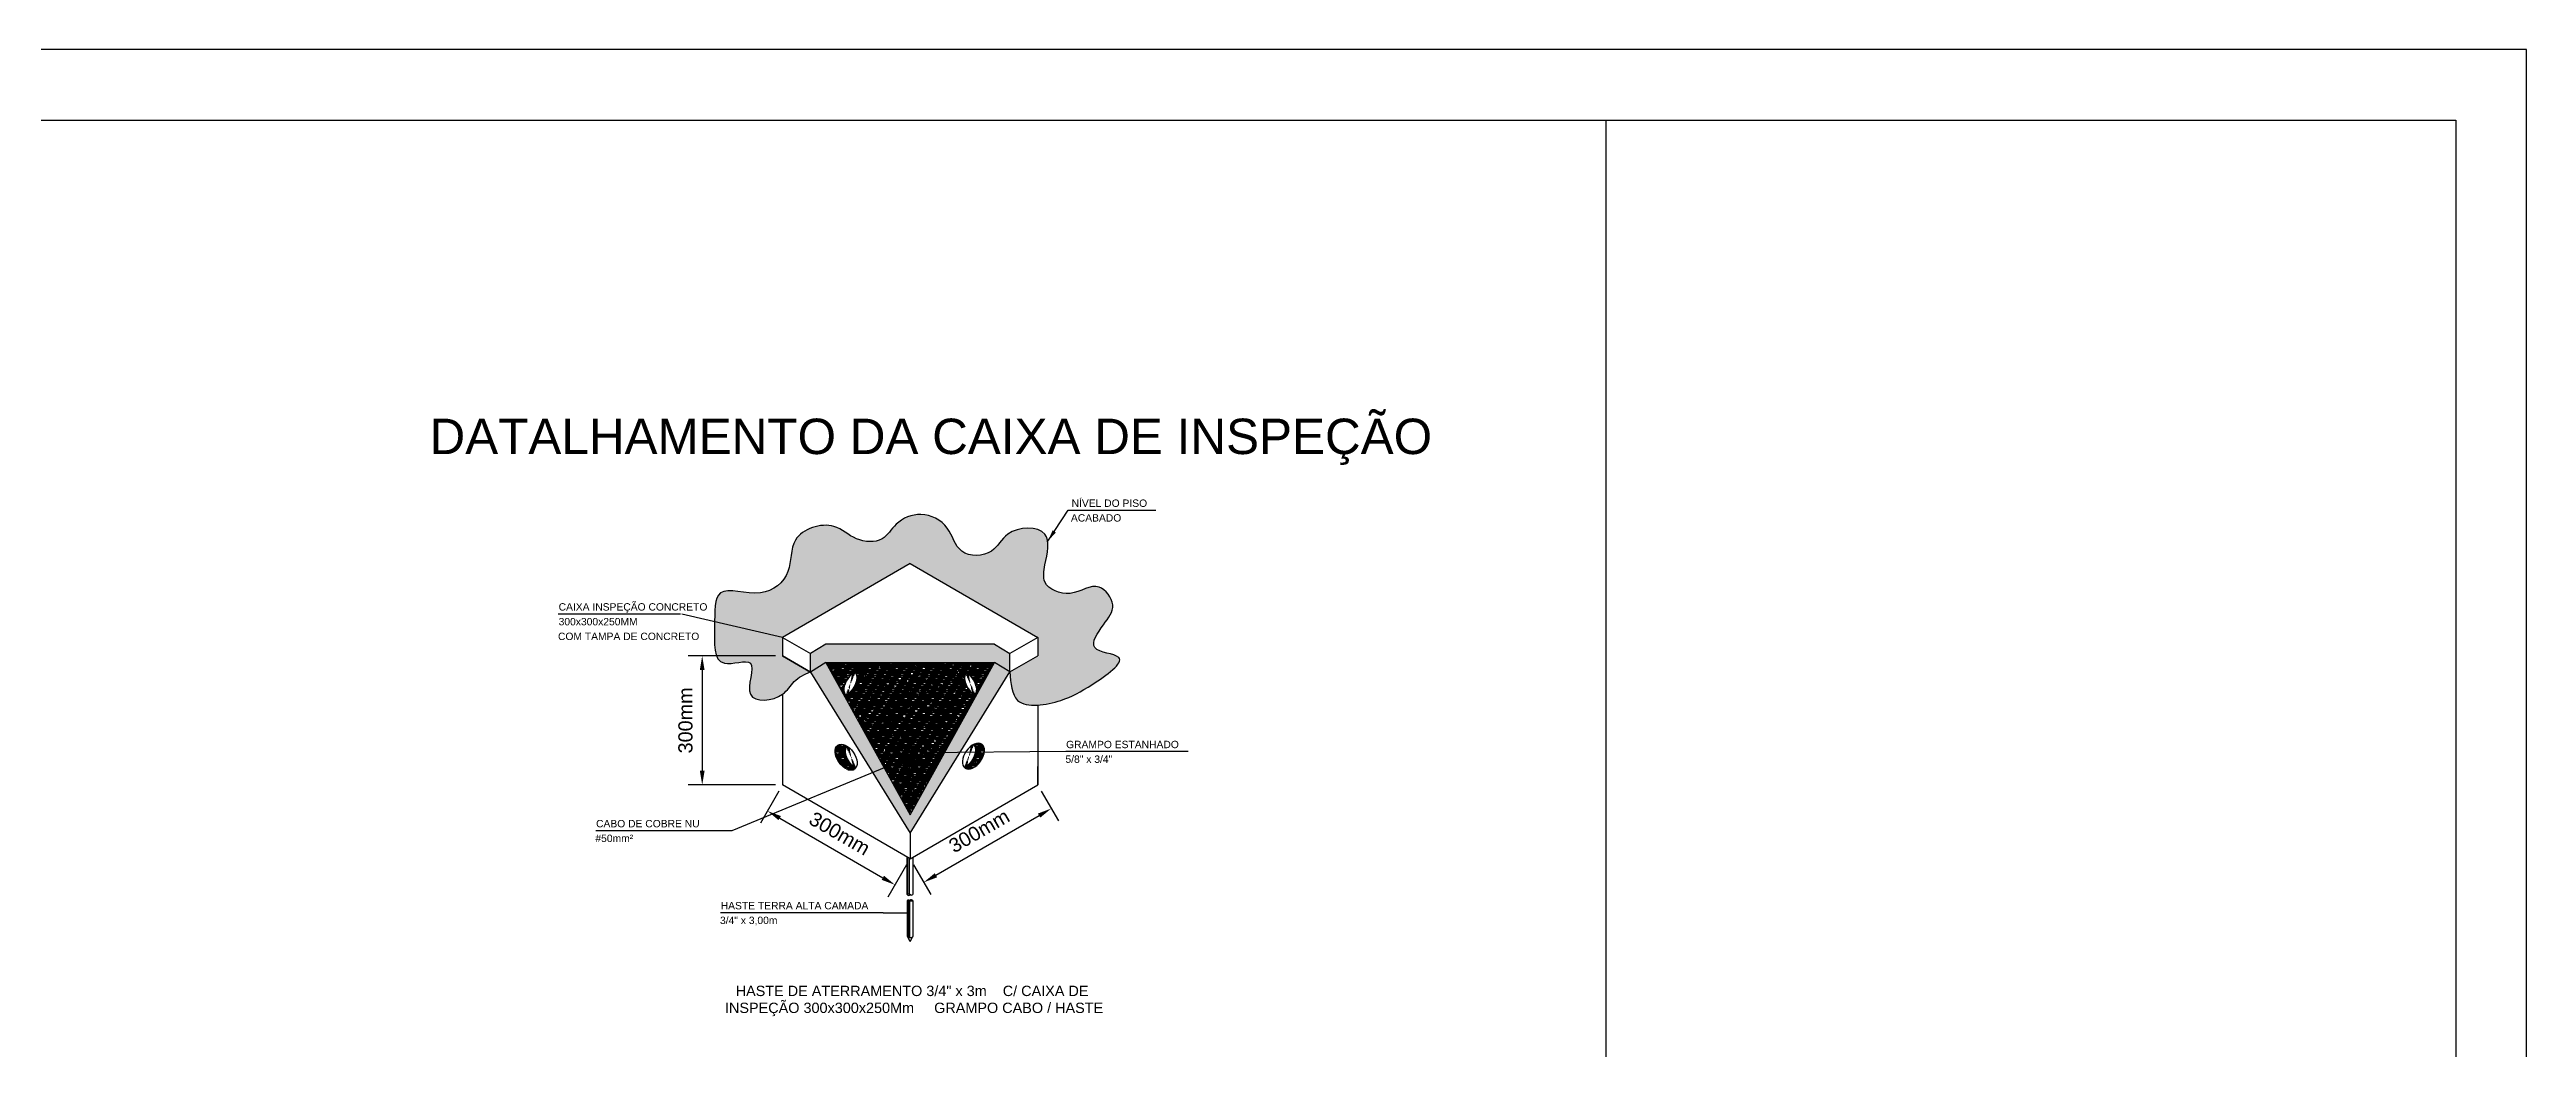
# Model space of a CAD drawing. Header units: millimetres. Extents: x 100 to 940, y 100 to 694.
# Drawn here: x 415 to 940, y 482 to 694 of the extents above; entities that cross this region are included whole.
import ezdxf
from ezdxf.enums import TextEntityAlignment as Align

# ---------------------------------------------------------------- set-up
doc = ezdxf.new("R2010")
doc.units = ezdxf.units.MM
for name, color, linetype in [('15', 1, 'Continuous'), ('25', 2, 'Continuous'), ('50', 5, 'Continuous'), ('TXT', 2, 'Continuous')]:
    doc.layers.add(name, color=color, linetype=linetype)
doc.styles.add('Annotative', font='arial.ttf')
doc.styles.get("Standard").update_dxf_attribs({"font": 'arial.ttf'})
doc.dimstyles.new('Electrical-Metric', dxfattribs={"dimtxt": 3, "dimasz": 3, "dimexe": 3, "dimexo": 1.5, "dimgap": 2, "dimtad": 1, "dimzin": 3, "dimdsep": 46, "dimtxsty": 'Standard', "dimcen": 3, "dimazin": 2, "dimtfac": 1, "dimtofl": 0, "dimtmove": 0, "dimatfit": 3, "dimfxl": 1, "dimfrac": 1, "dimtolj": 1, "dimtzin": 0, "dimarcsym": 0})
doc.dimstyles.new('ISO-25', dxfattribs={"dimtxt": 2.5, "dimasz": 2.5, "dimexe": 1.25, "dimexo": 0.625, "dimtad": 1, "dimtxsty": 'Standard', "dimcen": 2.5, "dimadec": 0, "dimazin": 0, "dimtfac": 1, "dimtmove": 0, "dimatfit": 3, "dimfxl": 1, "dimarcsym": 0})
pattern_1 = [(0, (637.97587, 462.6376), (0.873125, 0.396875), [5.953125, -0.79375, 1.984375, -0.396875]), (0, (638.5037, 462.836), (-0.396875, 0.5278437), [1.190625, -0.130969, 2.38125, -0.297656]), (0, (638.1743, 462.97493), (2.06375, 0.26590625), [3.175, -0.555625, 1.5875, -0.396875])]

# ---------------------------------------------------------------- blocks, each defined once
blk = doc.blocks.new('*X135')
at = {"color": 0}
for p, q in [((2781, 2205), (2782, 2206)), ((2789, 2198), (2781, 2206)), ((2782, 2204), (2785, 2207)), ((2783, 2203), (2788, 2208)), ((2794, 2195), (2783, 2206)), ((2784, 2202), (2789, 2207)), ((2796, 2194), (2784, 2207)), ((2798, 2194), (2785, 2207)), ((2785, 2201), (2789, 2206)), ((2800, 2194), (2786, 2208)), ((2786, 2201), (2790, 2205)), ((2787, 2200), (2791, 2204)), ((2789, 2207), (2788, 2208)), ((2788, 2199), (2792, 2203)), ((2789, 2198), (2793, 2202)), ((2790, 2197), (2794, 2202)), ((2791, 2197), (2795, 2201)), ((2792, 2196), (2796, 2200)), ((2793, 2195), (2797, 2200)), ((2801, 2195), (2794, 2202)), ((2794, 2195), (2798, 2199)), ((2795, 2194), (2800, 2199)), ((2797, 2194), (2801, 2199)), ((2802, 2195), (2798, 2199)), ((2799, 2194), (2803, 2199)), ((2801, 2195), (2805, 2199)), ((2803, 2196), (2801, 2199)), ((2804, 2197), (2802, 2199)), ((2805, 2198), (2804, 2199))]:
    blk.add_line(p, q, dxfattribs=at)
blk = doc.blocks.new('*X134')
at = {"color": 0}
for p, q in [((2834, 2190), (2850, 2207)), ((2834, 2189), (2849, 2204)), ((2834, 2187), (2844, 2197)), ((2853, 2172), (2834, 2192)), ((2848, 2176), (2834, 2190)), ((2842, 2180), (2834, 2188)), ((2835, 2194), (2840, 2199)), ((2835, 2186), (2842, 2194)), ((2855, 2174), (2835, 2194)), ((2854, 2173), (2835, 2193)), ((2835, 2185), (2842, 2192)), ((2838, 2183), (2835, 2186)), ((2856, 2175), (2836, 2195)), ((2836, 2184), (2842, 2190)), ((2842, 2190), (2837, 2196)), ((2837, 2183), (2843, 2189)), ((2842, 2192), (2838, 2197)), ((2838, 2182), (2844, 2188)), ((2842, 2194), (2839, 2197)), ((2839, 2182), (2844, 2187)), ((2843, 2195), (2840, 2198)), ((2840, 2181), (2845, 2186)), ((2844, 2196), (2841, 2199)), ((2844, 2197), (2842, 2200)), ((2842, 2180), (2846, 2185)), ((2843, 2201), (2851, 2209)), ((2846, 2200), (2843, 2202)), ((2845, 2199), (2843, 2201)), ((2843, 2180), (2847, 2184)), ((2846, 2200), (2844, 2203)), ((2844, 2179), (2848, 2184)), ((2845, 2206), (2851, 2211)), ((2848, 2202), (2845, 2205)), ((2847, 2201), (2845, 2204)), ((2845, 2178), (2849, 2183)), ((2849, 2205), (2846, 2208)), ((2849, 2204), (2846, 2206)), ((2846, 2178), (2850, 2182)), ((2847, 2216), (2848, 2216)), ((2847, 2209), (2851, 2213)), ((2850, 2207), (2847, 2210)), ((2850, 2206), (2847, 2209)), ((2847, 2177), (2852, 2182)), ((2848, 2215), (2849, 2216)), ((2848, 2214), (2850, 2215)), ((2851, 2212), (2848, 2215)), ((2848, 2211), (2850, 2214)), ((2851, 2210), (2848, 2213)), ((2851, 2209), (2848, 2212)), ((2848, 2176), (2853, 2181)), ((2849, 2175), (2854, 2180)), ((2850, 2175), (2855, 2180)), ((2857, 2176), (2851, 2182)), ((2851, 2174), (2856, 2179)), ((2852, 2173), (2858, 2179)), ((2853, 2172), (2860, 2179)), ((2858, 2177), (2855, 2180)), ((2859, 2178), (2858, 2179)), ((2860, 2178), (2859, 2179)), ((2861, 2179), (2860, 2179)), ((2862, 2180), (2862, 2180))]:
    blk.add_line(p, q, dxfattribs=at)
blk = doc.blocks.new('*X136')
at = {"color": 0}
for p, q in [((11826, 2070), (11839, 2061)), ((11828, 2073), (11847, 2060)), ((11832, 2075), (11853, 2061)), ((11836, 2077), (11858, 2061)), ((11841, 2078), (11862, 2063)), ((11846, 2079), (11866, 2065)), ((11853, 2079), (11869, 2067)), ((11861, 2078), (11870, 2071))]:
    blk.add_line(p, q, dxfattribs=at)
blk = doc.blocks.new('*X133')
at = {"color": 0}
for p, q in [((2822, 2211), (2827, 2215)), ((2826, 2209), (2822, 2212)), ((2823, 2217), (2828, 2222)), ((2823, 2215), (2828, 2219)), ((2823, 2213), (2827, 2217)), ((2826, 2214), (2823, 2217)), ((2826, 2212), (2823, 2215)), ((2826, 2210), (2823, 2214)), ((2823, 2209), (2826, 2213)), ((2826, 2207), (2823, 2210)), ((2824, 2219), (2829, 2225)), ((2827, 2218), (2824, 2221)), ((2827, 2217), (2824, 2219)), ((2827, 2215), (2824, 2218)), ((2824, 2208), (2826, 2211)), ((2824, 2208), (2826, 2209)), ((2825, 2222), (2830, 2228)), ((2828, 2221), (2825, 2223)), ((2828, 2219), (2825, 2222)), ((2826, 2225), (2829, 2228)), ((2829, 2223), (2826, 2226)), ((2828, 2222), (2826, 2225)), ((2826, 2207), (2826, 2207)), ((2829, 2225), (2827, 2227)), ((2830, 2226), (2828, 2228)), ((2830, 2227), (2830, 2228))]:
    blk.add_line(p, q, dxfattribs=at)
blk = doc.blocks.new('*D143')
at = {"color": 0, "lineweight": -2, "transparency": 16777216}
for p, q in [((568.92, 565.54), (550.4, 565.54)), ((553.4, 562.54), (553.4, 541.19)), ((568.92, 538.19), (550.4, 538.19))]:
    blk.add_line(p, q, dxfattribs=at)
at = {"color": 0, "transparency": 16777216}
for points in [[(552.9, 562.54), (553.9, 562.54), (553.4, 565.54)], [(552.9, 541.19), (553.9, 541.19), (553.4, 538.19)]]:
    blk.add_solid(points, dxfattribs=at)
at = {"layer": 'Defpoints', "color": 0, "transparency": 16777216}
for p in [(570.42, 565.54), (553.4, 538.19), (570.42, 538.19)]:
    blk.add_point(p, dxfattribs=at)
at = {"color": 0, "transparency": 16777216, "insert": (549.86, 551.87), "char_height": 3, "attachment_point": 5, "rotation": 90}
blk.add_mtext('\\A1;300mm', dxfattribs=at)
blk = doc.blocks.new('*D144')
at = {"color": 0, "lineweight": -2, "transparency": 16777216}
for p, q in [((569.67, 536.9), (565.73, 530.08)), ((569.83, 531.18), (591.68, 518.54)), ((596.71, 521.25), (592.77, 514.44))]:
    blk.add_line(p, q, dxfattribs=at)
at = {"color": 0, "transparency": 16777216}
for points in [[(570.08, 531.61), (569.58, 530.75), (567.23, 532.68)], [(591.93, 518.97), (591.43, 518.11), (594.27, 517.04)]]:
    blk.add_solid(points, dxfattribs=at)
at = {"layer": 'Defpoints', "color": 0, "transparency": 16777216}
for p in [(570.42, 538.19), (597.46, 522.55), (594.27, 517.04)]:
    blk.add_point(p, dxfattribs=at)
at = {"color": 0, "transparency": 16777216, "insert": (582.52, 527.92), "char_height": 3, "attachment_point": 5, "rotation": 329.9497}
blk.add_mtext('\\A1;300mm', dxfattribs=at)
blk = doc.blocks.new('*D145')
at = {"color": 0, "lineweight": -2, "transparency": 16777216}
for p, q in [((625.25, 536.9), (628.89, 530.62)), ((602.94, 519.07), (624.79, 531.71)), ((598.21, 521.25), (601.85, 514.97))]:
    blk.add_line(p, q, dxfattribs=at)
at = {"color": 0, "transparency": 16777216}
for points in [[(624.54, 532.14), (625.04, 531.28), (627.38, 533.21)], [(602.69, 519.51), (603.19, 518.64), (600.34, 517.57)]]:
    blk.add_solid(points, dxfattribs=at)
at = {"layer": 'Defpoints', "color": 0, "transparency": 16777216}
for p in [(624.5, 538.19), (627.38, 533.21), (597.46, 522.55)]:
    blk.add_point(p, dxfattribs=at)
at = {"color": 0, "transparency": 16777216, "insert": (612.09, 528.45), "char_height": 3, "attachment_point": 5, "rotation": 30.0503}
blk.add_mtext('\\A1;300mm', dxfattribs=at)

msp = doc.modelspace()

# ---------------------------------------------------------------- hatches: boundary and pattern name
at = {"true_color": 0x454545}
h = msp.add_hatch(dxfattribs=at)
h.set_pattern_fill('AR-CONC', color=250, scale=0.01875)
h.set_pattern_definition([(50, (678.4895, 402.7243), (3.415963, -0.298858), [0.35719, -3.92906]), (355, (678.4895, 402.7243), (-0.660814, 3.582316), [0.28575, -3.14326]), (100.4514, (678.7742, 402.6994), (2.75515, 3.28346), [0.303563, -3.33919]), (46.1842, (678.4895, 403.677), (5.08273, -0.78829), [0.53578, -5.89359]), (96.6356, (678.913, 403.611), (4.45133, 4.63924), [0.45534, -5.00879]), (351.1842, (678.4895, 403.677), (4.45133, 4.63924), [0.42862, -4.71487]), (21, (678.9658, 403.4387), (2.84277, -1.917472), [0.35719, -3.92906]), (326, (678.9658, 403.4387), (1.15879, 3.453524), [0.28575, -3.14325]), (71.4514, (679.2027, 403.279), (4.00156, 1.53605), [0.303563, -3.339186]), (37.5, (678.4895, 402.7243), (0.057911, 1.585407), [0, -3.10515, 0, -3.190875, 0, -3.155156]), (7.5, (678.4895, 402.7243), (1.252869, 1.878386), [0, -1.819275, 0, -3.033713, 0, -1.202531]), (327.5, (677.4275, 402.7243), (2.542324, -0.107414), [0, -1.190625, 0, -3.71475, 0, -4.929187]), (317.5, (676.9512, 402.7243), (2.777422, 0.476747), [0, -1.547813, 0, -2.466975, 0, -3.500437])])
edge = h.paths.add_edge_path()
edge.add_line((624.502, 569.444), (624.502, 565.537))
edge.add_line((624.502, 565.537), (618.598, 562.122))
edge.add_spline(control_points=[(618.598, 562.122), (618.781, 559.718), (619.232, 553.798), (629.929, 555.822), (635.147, 558.753), (645.641, 565.908), (634.331, 566.224), (638.439, 572.279), (641.563, 576.077), (637.148, 582.033), (631.83, 577.427), (625.269, 580.182), (626.116, 585.744), (628.077, 593.133), (617.752, 592.899), (615.302, 586.565), (607.373, 586.464), (606.05, 593.354), (599.957, 596.4), (594.431, 594.16), (591.753, 589.334), (585.635, 589.739), (581.016, 594.589), (571.552, 591.421), (572.764, 582.79), (565.901, 577.104), (555.708, 581.376), (556.249, 571.605), (555.452, 561.924), (566.268, 566.205), (560.751, 555.195), (570.49, 556.149), (572.666, 560.434), (575.025, 561.581), (576.246, 562.169)], knot_values=[0, 0, 0, 0, 6.2353018, 15.358394, 22.9517507, 30.8697842, 36.3375654, 41.4511227, 46.1357402, 50.9029343, 57.1926613, 63.0527736, 66.6631949, 73.1806483, 81.0481012, 86.0297539, 92.3526896, 98.1136319, 104.4149034, 110.050229, 114.3284453, 119.748104, 125.2043352, 133.8316794, 140.7060034, 148.039967, 156.5307655, 163.7726159, 171.8082321, 177.3182179, 183.9072378, 190.7217326, 194.3998647, 198.3246714, 198.3246714, 198.3246714, 198.3246714], degree=3, periodic=0)
edge.add_line((576.246, 562.169), (570.423, 565.537))
edge.add_line((570.423, 565.537), (570.423, 569.444))
edge.add_line((570.423, 569.444), (597.462, 585.087))
edge.add_line((597.462, 585.087), (624.502, 569.444))
h = msp.add_hatch()
h.set_pattern_fill('EARTH', color=256, scale=0.15625)
h.set_pattern_definition([(0, (637.9759, 462.6376), (0.9921875, 0.9921875), [0.992188, -0.992188]), (0, (637.9759, 463.0097), (0.9921875, 0.9921875), [0.992188, -0.992188]), (0, (637.9759, 463.3817), (0.9921875, 0.9921875), [0.992188, -0.992188]), (90, (638.0999, 463.5057), (-0.9921875, 0.9921875), [0.992188, -0.992188]), (90, (638.472, 463.5057), (-0.9921875, 0.9921875), [0.992188, -0.992188]), (90, (638.844, 463.5057), (-0.9921875, 0.9921875), [0.992188, -0.992188])])
h.paths.add_polyline_path([(615.334, 568.046), (579.615, 568.046), (576.34, 566.021), (576.34, 562.117), (579.601, 564.134), (579.602, 564.132), (615.329, 564.132), (615.334, 564.14), (618.598, 562.122), (618.598, 566.028)])
h.paths.add_polyline_path([(618.598, 562.122), (615.348, 564.132), (615.329, 564.132), (597.462, 531.866), (579.602, 564.132), (579.597, 564.132), (576.34, 562.117), (576.34, 562.115), (597.462, 527.96)])
at = {"true_color": 0x787878}
h = msp.add_hatch(dxfattribs=at)
h.set_pattern_fill('AR-RROOF', color=8, scale=0.015625)
h.set_pattern_definition(pattern_1)
h.paths.add_polyline_path([(597.462, 564.132), (579.602, 564.132), (588.251, 548.507), (597.462, 553.837)])
edge = h.paths.add_edge_path(flags=16)
edge.add_ellipse((585.752, 559.627), major_axis=(1.772, 2.536), ratio=0.5971656, start_angle=0, end_angle=360, ccw=False)
at = {"true_color": 0x9c9c9c}
h = msp.add_hatch(dxfattribs=at)
h.set_pattern_fill('AR-RROOF', color=253, scale=0.015625)
h.set_pattern_definition(pattern_1)
edge = h.paths.add_edge_path()
edge.add_ellipse((583.83, 559.627), major_axis=(1.772, 2.536), ratio=0.5971656, start_angle=230.1824, end_angle=355.11158, ccw=False)
edge.add_ellipse((585.752, 559.627), major_axis=(1.772, 2.536), ratio=0.5971656, start_angle=-184.88842, end_angle=50.1824)
at = {"true_color": 0x787878}
h = msp.add_hatch(dxfattribs=at)
h.set_pattern_fill('AR-RROOF', color=8, scale=0.015625)
h.set_pattern_definition(pattern_1)
h.paths.add_polyline_path([(597.462, 553.837), (606.677, 548.506), (615.329, 564.132), (597.462, 564.132)])
edge = h.paths.add_edge_path(flags=16)
edge.add_ellipse((609.172, 559.627), major_axis=(-1.772, 2.536), ratio=0.5971656, start_angle=0, end_angle=360)
at = {"true_color": 0x9c9c9c}
h = msp.add_hatch(dxfattribs=at)
h.set_pattern_fill('AR-RROOF', color=253, scale=0.015625)
h.set_pattern_definition(pattern_1)
edge = h.paths.add_edge_path()
edge.add_ellipse((611.324, 559.627), major_axis=(-1.772, 2.536), ratio=0.5971656, start_angle=8.50333, end_angle=126.20268, ccw=False)
edge.add_ellipse((609.172, 559.627), major_axis=(-1.772, 2.536), ratio=0.5971656, start_angle=306.20268, end_angle=548.50333)
at = {"true_color": 0x787878}
h = msp.add_hatch(dxfattribs=at)
h.set_pattern_fill('AR-RROOF', color=8, scale=0.015625)
h.set_pattern_definition(pattern_1)
h.paths.add_polyline_path([(597.462, 553.837), (588.251, 548.507), (597.462, 531.866), (606.677, 548.506)])
h.paths.add_polyline_path([(601.061, 543.883, -0.0699949), (601.1, 543.977, -0.0562357), (601.176, 544.078, -0.0562952), (601.198, 544.202, 0.0562357), (601.101, 544.121, 0.0562357), (601.025, 544.021, 0.0699949), (600.986, 543.927, 0.1060576), (600.981, 543.832, 0.2312393), (601.032, 543.762, 0.1199691), (601.072, 543.737, -0.1673755)], flags=16)
h.paths.add_polyline_path([(599.925, 545.15, 0.0581077), (600.101, 545.256, 0.1533859), (600.185, 545.378), (600.362, 545.309, -0.1110874), (600.067, 545.056, -0.4991421), (599.762, 545.164, 0.2110041)], flags=16)
h.paths.add_polyline_path([(600.227, 544.863), (600.527, 544.69), (600.262, 544.412), (599.962, 544.585)], flags=16)
h.paths.add_polyline_path([(598.508, 543.871), (598.868, 543.907), (599.168, 543.734), (598.807, 543.697), (598.543, 543.419), (598.243, 543.593)], flags=16)
at = {"true_color": 0x9c9c9c}
h = msp.add_hatch(dxfattribs=at)
h.set_pattern_fill('AR-RROOF', color=253, scale=0.015625)
h.set_pattern_definition(pattern_1)
edge = h.paths.add_edge_path()
edge.add_ellipse((583.904, 544.067), major_axis=(-1.772, 2.536), ratio=0.5971656, start_angle=306.20268, end_angle=548.50333)
edge.add_ellipse((586.055, 544.067), major_axis=(-1.772, 2.536), ratio=0.5971656, start_angle=8.50333, end_angle=126.20268, ccw=False)
h = msp.add_hatch(dxfattribs=at)
h.set_pattern_fill('AR-RROOF', color=253, scale=0.015625)
h.set_pattern_definition(pattern_1)
edge = h.paths.add_edge_path()
edge.add_ellipse((608.965, 544.311), major_axis=(1.772, 2.536), ratio=0.5971656, start_angle=230.1824, end_angle=355.11158, ccw=False)
edge.add_ellipse((610.888, 544.311), major_axis=(1.772, 2.536), ratio=0.5971656, start_angle=-184.88842, end_angle=50.1824)

# ---------------------------------------------------------------- linework, layer by layer
msp.add_line((745, 115), (745, 679))
at = {"color": 2}
for p, q in [((597.462, 585.087), (570.423, 569.444)), ((597.462, 585.087), (624.502, 569.444)), ((570.423, 569.444), (576.34, 566.021)), ((570.423, 569.444), (570.423, 565.537)), ((579.601, 568.038), (576.34, 566.021)), ((615.334, 568.046), (579.601, 568.046)), ((615.334, 568.046), (618.598, 566.028)), ((624.502, 569.444), (618.598, 566.028)), ((624.502, 569.444), (624.502, 565.537)), ((570.423, 565.537), (576.34, 562.115)), ((576.339, 562.116), (570.423, 565.537)), ((579.601, 564.134), (576.339, 562.116)), ((576.339, 562.116), (597.462, 527.96)), ((576.34, 562.115), (576.34, 566.021)), ((579.601, 564.134), (597.462, 531.866)), ((579.601, 564.132), (615.334, 564.132)), ((597.462, 531.866), (615.334, 564.14)), ((597.462, 564.132), (597.462, 553.837)), ((597.462, 527.96), (618.598, 562.122)), ((618.598, 562.122), (615.334, 564.14)), ((618.598, 562.122), (618.598, 566.028)), ((618.598, 562.122), (624.502, 565.537)), ((618.598, 562.122), (624.502, 565.537)), ((570.423, 557.393), (570.423, 538.194)), ((597.462, 553.837), (588.251, 548.507)), ((597.462, 553.837), (606.677, 548.506)), ((624.502, 555.097), (624.502, 538.194)), ((600.425, 547.392), (600.598, 547.515)), ((600.598, 547.515), (600.803, 547.543)), ((600.803, 547.543), (600.982, 547.518)), ((600.982, 547.518), (601.096, 547.443)), ((624.502, 538.194), (624.502, 542.1)), ((597.462, 522.551), (570.423, 538.194)), ((597.462, 522.551), (624.502, 538.194)), ((597.462, 527.96), (597.462, 522.551))]:
    msp.add_line(p, q, dxfattribs=at)
for points in [[(100, 100), (940, 100), (940, 693.939), (100, 693.939)], [(150, 679), (925, 679), (925, 115), (150, 115)]]:
    msp.add_lwpolyline(points, close=True)
at = {"color": 2, "extrusion": (0, 0, -1)}
for centre in [(585.752, 559.627), (610.888, 544.311)]:
    msp.add_ellipse(centre, major_axis=(1.772, 2.536), ratio=0.5971656, dxfattribs=at)
for centre in [(583.83, 559.627), (608.965, 544.311)]:
    msp.add_ellipse(centre, major_axis=(1.772, 2.536), ratio=0.5971656, start_param=0.085319, end_param=2.2657445, dxfattribs=at)
at = {"color": 2}
for centre in [(609.172, 559.627), (583.904, 544.067)]:
    msp.add_ellipse(centre, major_axis=(-1.772, 2.536), ratio=0.5971656, dxfattribs=at)
for centre in [(611.324, 559.627), (586.055, 544.067)]:
    msp.add_ellipse(centre, major_axis=(-1.772, 2.536), ratio=0.5971656, start_param=0.1484112, end_param=2.2026523, dxfattribs=at)
msp.add_spline([(618.598, 562.122), (620.253, 556.11), (629.376, 556.11), (636.15, 559.54), (641.66, 565.227), (636.602, 567.303), (638.409, 572.086), (640.396, 576.329), (637.505, 580.12), (631.363, 578.766), (626.034, 581.203), (626.034, 584.813), (626.034, 591.331), (618.166, 591.331), (614.734, 587.72), (608.411, 587.72), (605.34, 592.594), (599.74, 595.483), (594.501, 593.407), (591.52, 590.338), (586.1, 590.338), (581.313, 592.955), (573.183, 590.067), (571.557, 583.388), (565.776, 578.875), (557.286, 578.875), (556.021, 571.744), (558.098, 563.982), (563.608, 563.982), (563.608, 557.393), (570.423, 557.393), (572.912, 560.1), (576.292, 562.191)], degree=3, dxfattribs=at)
at = {"layer": '15'}
for p, q in [((548.829, 574.335), (522.903, 574.335)), ((570.423, 569.444), (549.05, 574.335)), ((596.941, 545.006), (596.941, 547.716)), ((597.009, 544.897), (597.009, 547.659)), ((597.147, 545.017), (597.147, 547.598)), ((597.353, 545.173), (597.353, 547.562)), ((595.206, 543.162), (559.688, 528.508)), ((595.214, 543.594), (597.393, 544.546)), ((595.301, 543.424), (597.91, 544.558)), ((595.42, 543.246), (597.71, 544.246)), ((596.941, 538.71), (596.941, 543.743)), ((597.009, 538.653), (597.009, 543.763)), ((597.353, 538.556), (597.353, 543.559)), ((597.717, 544.688), (598.057, 544.837)), ((598.14, 545.54), (598.097, 545.565)), ((630.449, 545.27), (599.902, 545.029)), ((600.564, 545.884), (600.114, 545.684)), ((600.66, 545.701), (600.192, 545.494)), ((600.742, 545.542), (600.285, 545.339)), ((559.688, 528.508), (530.836, 528.508)), ((596.894, 515.001), (596.894, 522.88)), ((596.963, 515.033), (596.963, 522.84)), ((597.306, 515.057), (597.306, 522.641)), ((591.735, 511.14), (557.252, 511.14)), ((591.735, 511.14), (596.867, 511.141)), ((596.894, 513.735), (596.894, 506.053)), ((596.963, 513.775), (596.963, 505.996)), ((597.1, 513.815), (597.1, 505.933)), ((597.306, 513.788), (597.306, 505.892))]:
    msp.add_line(p, q, dxfattribs=at)
at = {"layer": '15', "color": 0}
msp.add_line((656.375, 545.27), (630.449, 545.27), dxfattribs=at)
at = {"layer": '15'}
for points in [[(596.683, 544.362, -0.0829857), (596.404, 544.766, -0.1050194), (596.289, 545.261, -0.1203367), (596.386, 545.696, -0.0163495), (596.415, 545.75, -0.1050194)], [(596.697, 544.368, -0.0756305), (596.448, 544.74, -0.1050194), (596.333, 545.236, -0.1203367), (596.43, 545.67, -0.0015919), (596.433, 545.676, -0.1050194)], [(596.864, 545.383, -0.008214), (596.863, 545.403, -0.1203367), (596.897, 545.555, -0.0251021), (596.913, 545.583, -0.1050194)], [(596.864, 545.323, -0.008214), (596.863, 545.343, -0.1203367), (596.897, 545.495, -0.0251021), (596.913, 545.524, -0.1050194)], [(597.39, 543.879, -0.0663632), (597.368, 543.895, -0.0729862), (597.351, 543.917, -0.1060576)], [(597.475, 543.83, -0.0663632), (597.454, 543.845, -0.1623842), (597.425, 543.901, -0.0523327), (597.422, 543.948, -0.0699949)], [(597.548, 544.029, -0.007823), (597.554, 544.039, -0.0562357), (597.63, 544.14, -0.0415013), (597.7, 544.202, -0.0699949)], [(598.713, 543.115, -0.0663632), (598.692, 543.131, -0.1623842), (598.662, 543.186, -0.1060576), (598.666, 543.281, -0.0699949), (598.706, 543.374, -0.0562357), (598.782, 543.475, -0.0562357), (598.879, 543.556, -0.0699949), (598.97, 543.6, -0.1060576), (599.064, 543.609, -0.1271556), (599.111, 543.591, -0.1623842)], [(598.798, 543.066, -0.0663632), (598.777, 543.081, -0.1623842), (598.748, 543.137, -0.1060576), (598.752, 543.231, -0.0699949), (598.791, 543.325, -0.0562357), (598.868, 543.425, -0.0562357), (598.964, 543.506, -0.0699949), (599.056, 543.55, -0.1060576), (599.15, 543.559, -0.1271556), (599.196, 543.541, -0.1623842)], [(598.884, 543.016, -0.0663632), (598.863, 543.032, -0.1623842), (598.834, 543.087, -0.1060576), (598.838, 543.182, -0.0699949), (598.877, 543.275, -0.0562357), (598.953, 543.376, -0.0562357), (599.05, 543.457, -0.0699949), (599.142, 543.501, -0.1060576), (599.236, 543.51, -0.1271556), (599.282, 543.492, -0.1623842)], [(598.97, 542.967, -0.0663632), (598.949, 542.982, -0.1623842), (598.919, 543.038, -0.1060576), (598.924, 543.132, -0.0699949), (598.963, 543.226, -0.0562357), (599.039, 543.326, -0.0562357), (599.136, 543.407, -0.0699949), (599.227, 543.451, -0.1060576), (599.322, 543.46, -0.1271556), (599.368, 543.442, -0.1623842)], [(599.056, 542.917, -0.0663632), (599.034, 542.933, -0.1623842), (599.005, 542.988, -0.1060576), (599.009, 543.083, -0.0699949), (599.049, 543.176, -0.0562357), (599.125, 543.277, -0.0562357), (599.221, 543.358, -0.0699949), (599.313, 543.402, -0.1060576), (599.407, 543.411, -0.1271556), (599.453, 543.393, -0.1623842)], [(599.141, 542.868, -0.0663632), (599.12, 542.883, -0.1623842), (599.091, 542.939, -0.1060576), (599.095, 543.033, -0.0699949), (599.134, 543.127, -0.0562357), (599.21, 543.227, -0.0562357), (599.307, 543.308, -0.0699949), (599.399, 543.352, -0.1060576), (599.493, 543.361, -0.1271556), (599.539, 543.343, -0.1623842)], [(599.227, 542.818, -0.0663632), (599.206, 542.834, -0.1623842), (599.176, 542.889, -0.1060576), (599.181, 542.984, -0.0699949), (599.22, 543.077, -0.0562357), (599.296, 543.178, -0.0562357), (599.393, 543.259, -0.0699949), (599.484, 543.303, -0.1060576), (599.579, 543.312, -0.1271556), (599.625, 543.294, -0.1623842)], [(599.313, 542.769, -0.0663632), (599.292, 542.784, -0.1623842), (599.262, 542.84, -0.1060576), (599.266, 542.934, -0.0699949), (599.306, 543.028, -0.0562357), (599.382, 543.128, -0.0562357), (599.479, 543.21, -0.0699949), (599.57, 543.253, -0.1060576), (599.664, 543.262, -0.1271556), (599.711, 543.244, -0.1623842)], [(600.432, 544.108, -0.0663632), (600.411, 544.123, -0.1623842), (600.381, 544.179, -0.1060576), (600.386, 544.273, -0.0699949), (600.425, 544.367, -0.0562357), (600.501, 544.467, -0.0562357), (600.598, 544.549, -0.0699949), (600.69, 544.592, -0.1060576), (600.784, 544.601, -0.1271556), (600.83, 544.583, -0.1623842)], [(600.518, 544.059, -0.0663632), (600.497, 544.074, -0.1623842), (600.467, 544.129, -0.1060576), (600.471, 544.224, -0.0699949), (600.511, 544.317, -0.0562357), (600.587, 544.418, -0.0562357), (600.684, 544.499, -0.0699949), (600.775, 544.543, -0.1060576), (600.869, 544.552, -0.1271556), (600.916, 544.534, -0.1623842)], [(600.603, 544.009, -0.0663632), (600.582, 544.024, -0.1623842), (600.553, 544.08, -0.1060576), (600.557, 544.174, -0.0699949), (600.596, 544.268, -0.0562357), (600.673, 544.369, -0.0562357), (600.769, 544.45, -0.0699949), (600.861, 544.493, -0.1060576), (600.955, 544.502, -0.1271556), (601.001, 544.484, -0.1623842)], [(600.689, 543.96, -0.0663632), (600.668, 543.975, -0.1623842), (600.639, 544.03, -0.1060576), (600.643, 544.125, -0.0699949), (600.682, 544.218, -0.0562357), (600.758, 544.319, -0.0562357), (600.855, 544.4, -0.0699949), (600.947, 544.444, -0.1060576), (601.041, 544.453, -0.1271556), (601.087, 544.435, -0.1623842)], [(600.775, 543.91, -0.0663632), (600.754, 543.925, -0.1623842), (600.724, 543.981, -0.1060576), (600.729, 544.075, -0.0699949), (600.768, 544.169, -0.0562357), (600.844, 544.27, -0.0562357), (600.941, 544.351, -0.0699949), (601.032, 544.394, -0.1060576), (601.127, 544.403, -0.1271556), (601.173, 544.385, -0.1623842)], [(600.861, 543.861, -0.0663632), (600.839, 543.876, -0.1623842), (600.81, 543.931, -0.1060576), (600.814, 544.026, -0.0699949), (600.854, 544.12, -0.0562357), (600.93, 544.22, -0.0562357), (601.026, 544.301, -0.0699949), (601.118, 544.345, -0.1060576), (601.212, 544.354, -0.1271556), (601.258, 544.336, -0.1623842)], [(600.946, 543.811, -0.0663632), (600.925, 543.826, -0.1623842), (600.896, 543.882, -0.1060576), (600.9, 543.976, -0.0699949), (600.939, 544.07, -0.0562357), (601.015, 544.171, -0.0562357), (601.112, 544.252, -0.0699949), (601.204, 544.295, -0.1060576), (601.298, 544.304, -0.1271556), (601.344, 544.286, -0.1623842)], [(601.032, 543.762, -0.0663632), (601.011, 543.777, -0.1623842), (600.981, 543.832, -0.1060576), (600.986, 543.927, -0.0699949), (601.025, 544.021, -0.0562357), (601.101, 544.121, -0.0562357), (601.198, 544.202, -0.0699949), (601.289, 544.246, -0.1060576), (601.384, 544.255, -0.1271556), (601.43, 544.237, -0.1623842)]]:
    msp.add_lwpolyline(points, format="xyb", dxfattribs=at)
for centre, radius, start, end in [((600.236, 546.406), 0.617, 300.02361, 24.84394), ((602.747, 547.568), 2.15, 181.4148, 204.84394), ((600.236, 546.406), 0.823, 300.02361, 24.84394), ((600.236, 546.406), 1.002, 300.02361, 24.84394), ((602.747, 547.568), 1.944, 180.75122, 204.84394), ((602.747, 547.568), 1.765, 181.63492, 204.84394), ((598.649, 543.751), 0.577, 100.44101, 124.11397), ((598.652, 543.925), 0.338, 97.86957, 148.44848), ((598.707, 543.663), 0.728, 102.08492, 112.97321), ((598.7, 543.914), 0.281, 96.25607, 145.91571), ((598.673, 543.481), 0.846, 53.27698, 98.73221), ((598.694, 543.621), 0.766, 55.88825, 100.47823), ((598.751, 543.914), 0.22, 93.31034, 148.82439), ((598.703, 543.497), 0.768, 48.6074, 97.2488), ((598.763, 543.575), 0.625, 42.20716, 98.59805), ((598.861, 543.817), 0.235, 93.65103, 137.05797), ((598.794, 543.573), 0.564, 39.41479, 95.68093), ((598.947, 543.787), 0.184, 94.96193, 125.97071), ((598.862, 543.538), 0.513, 44.35982, 91.84462), ((598.983, 543.672), 0.303, 36.76515, 99.71898), ((599.044, 543.677), 0.237, 41.25198, 115.11444)]:
    msp.add_arc(centre, radius, start, end, dxfattribs=at)
at = {"layer": '25'}
for p, q in [((596.913, 545.063), (596.913, 547.787)), ((598.097, 545.528), (598.097, 547.822)), ((598.542, 545.904), (598.18, 546.113)), ((599.094, 546.023), (598.54, 545.903)), ((599.292, 545.918), (599.135, 545.873)), ((599.387, 545.893), (599.292, 545.918)), ((600.421, 546.003), (600.015, 545.818)), ((595.053, 543.512), (595.088, 543.519)), ((597.299, 544.631), (595.059, 543.653)), ((595.133, 543.34), (595.183, 543.349)), ((595.14, 543.328), (595.19, 543.337)), ((595.146, 543.482), (595.208, 543.493)), ((595.191, 543.449), (595.234, 543.456)), ((595.23, 543.159), (595.286, 543.169)), ((595.28, 543.279), (595.335, 543.289)), ((595.293, 543.264), (595.347, 543.274)), ((595.389, 543.098), (595.471, 543.112)), ((597.513, 543.986), (595.471, 543.112)), ((596.913, 538.786), (596.913, 543.732)), ((597.155, 543.766), (597.155, 543.718)), ((597.158, 543.754), (597.158, 543.686)), ((598.171, 543.087), (597.17, 543.665)), ((597.47, 543.833), (597.335, 543.911)), ((598.092, 538.786), (598.092, 543.133)), ((598.349, 543.19), (598.171, 543.087)), ((598.243, 543.593), (598.224, 543.231)), ((598.524, 543.058), (598.224, 543.231)), ((598.508, 543.871), (598.243, 543.593)), ((598.543, 543.419), (598.243, 543.593)), ((598.868, 543.907), (598.508, 543.871)), ((598.807, 543.697), (598.508, 543.871)), ((598.543, 543.419), (598.524, 543.058)), ((598.524, 543.058), (598.769, 543.083)), ((598.807, 543.697), (598.543, 543.419)), ((599.388, 542.726), (598.708, 543.118)), ((599.168, 543.734), (598.807, 543.697)), ((599.168, 543.734), (598.868, 543.907)), ((599.786, 543.201), (599.094, 543.6)), ((599.23, 545.848), (599.135, 545.873)), ((599.159, 543.563), (599.168, 543.734)), ((599.387, 545.893), (599.23, 545.848)), ((599.962, 544.585), (599.943, 544.223)), ((600.243, 544.05), (599.943, 544.223)), ((600.227, 544.863), (599.962, 544.585)), ((600.262, 544.412), (599.962, 544.585)), ((600.362, 545.309), (600.185, 545.378)), ((600.587, 544.9), (600.227, 544.863)), ((600.527, 544.69), (600.227, 544.863)), ((600.262, 544.412), (600.243, 544.05)), ((600.243, 544.05), (600.489, 544.075)), ((600.527, 544.69), (600.262, 544.412)), ((600.792, 545.444), (600.402, 545.271)), ((601.107, 543.718), (600.427, 544.111)), ((600.887, 544.727), (600.527, 544.69)), ((600.887, 544.727), (600.587, 544.9)), ((601.505, 544.193), (600.813, 544.593)), ((600.878, 544.555), (600.887, 544.727)), ((596.867, 514.984), (596.867, 522.895)), ((598.05, 522.891), (598.05, 514.984)), ((596.867, 513.713), (596.867, 506.126)), ((598.05, 513.713), (598.05, 506.126)), ((597.458, 505.02), (596.876, 506.08)), ((597.458, 505.02), (598.04, 506.08))]:
    msp.add_line(p, q, dxfattribs=at)
for points in [[(596.672, 544.357, -0.0002401), (596.671, 544.358, -0.0887728), (596.368, 544.787, -0.1050194), (596.253, 545.282, -0.1203367), (596.35, 545.717, -0.1203367), (596.637, 546.057, -0.064771), (596.913, 546.21, -0.0887728)], [(598.097, 546.152, -0.0124307), (598.18, 546.113, -0.0799313)], [(595.059, 543.653, -0.0689294), (595.081, 543.662, -0.1041916)], [(597.01, 544.897, -0.049537), (596.921, 545.046, -0.1050194), (596.863, 545.294, -0.1203367), (596.897, 545.446, -0.0251021), (596.913, 545.474, -0.1050194)], [(596.913, 543.137, 0.0187111), (596.913, 543.128, 0.1962818)], [(598.74, 543.099, -0.2238859), (598.64, 543.133, -0.1623842), (598.603, 543.202, -0.1060576), (598.608, 543.307, -0.0699949), (598.65, 543.407, -0.0562357), (598.73, 543.512, -0.0562357), (598.831, 543.596, -0.0699949), (598.928, 543.643, -0.1060576), (599.033, 543.653, -0.2704013), (599.133, 543.578, -0.1271556)], [(600.46, 544.092, -0.2238859), (600.359, 544.125, -0.1623842), (600.323, 544.195, -0.1060576), (600.327, 544.299, -0.0699949), (600.369, 544.399, -0.0562357), (600.449, 544.504, -0.0562357), (600.55, 544.589, -0.0699949), (600.648, 544.636, -0.1060576), (600.752, 544.646, -0.2704013), (600.852, 544.571, -0.1271556)], [(596.913, 538.781, 0.1962818), (596.95, 538.701, 0.0992271), (597.093, 538.611, 0.0567069), (597.273, 538.565, 0.0433588), (597.515, 538.553, 0.0433588), (597.755, 538.583, 0.0567069), (597.93, 538.642, 0.0992271), (598.067, 538.742, 0.107905), (598.092, 538.786, 0.1962818)], [(596.867, 506.126, 0.2007629), (596.899, 506.048, 0.0979588), (597.04, 505.955, 0.055088), (597.217, 505.904, 0.0419149), (597.458, 505.884, 0.0419149), (597.7, 505.904, 0.055088), (597.877, 505.955, 0.0979588), (598.018, 506.048, 0.2007629), (598.05, 506.126, 0.2007629)]]:
    msp.add_lwpolyline(points, format="xyb", dxfattribs=at)
for points in [[(596.913, 547.787, 0.1962818), (596.95, 547.706, 0.0992271), (597.093, 547.616, 0.0567069), (597.273, 547.571, 0.0433588), (597.515, 547.559, 0.0433588), (597.755, 547.589, 0.0567069), (597.93, 547.648, 0.0992271), (598.067, 547.748, 0.1962818), (598.097, 547.831, 0.1962818), (598.061, 547.911, 0.0992271), (597.917, 548.001, 0.0567069), (597.738, 548.047, 0.0433588), (597.496, 548.059, 0.0433588), (597.256, 548.029, 0.0567069), (597.08, 547.97, 0.0992271), (596.944, 547.869, 0.1962818)], [(595.042, 543.509, -0.1664618), (595.06, 543.512, -0.1055332), (595.088, 543.503, -0.0682971), (595.112, 543.484, -0.0544683), (595.136, 543.453, -0.0544683), (595.152, 543.417, -0.0682971), (595.158, 543.386, -0.1055332), (595.153, 543.358, -0.1664618), (595.141, 543.344, -0.1664618), (595.123, 543.34, -0.1055332), (595.096, 543.349, -0.0682971), (595.071, 543.368, -0.0544683), (595.047, 543.4, -0.0544683), (595.031, 543.435, -0.0682971), (595.025, 543.466, -0.1055332), (595.03, 543.494, -0.1664618)], [(595.066, 543.651, -0.1664618), (595.084, 543.655, -0.1055332), (595.112, 543.646, -0.0682971), (595.136, 543.626, -0.0544683), (595.16, 543.595, -0.0544683), (595.176, 543.56, -0.0682971), (595.182, 543.529, -0.1055332), (595.177, 543.5, -0.1664618), (595.165, 543.486, -0.1664618), (595.147, 543.482, -0.1055332), (595.12, 543.492, -0.0682971), (595.095, 543.511, -0.0544683), (595.072, 543.542, -0.0544683), (595.055, 543.578, -0.0682971), (595.049, 543.608, -0.1055332), (595.054, 543.637, -0.1664618)], [(595.14, 543.328, -0.1664618), (595.158, 543.331, -0.1055332), (595.185, 543.322, -0.0682971), (595.21, 543.303, -0.0544683), (595.233, 543.272, -0.0544683), (595.25, 543.236, -0.0682971), (595.256, 543.205, -0.1055332), (595.251, 543.177, -0.1664618), (595.239, 543.162, -0.1664618), (595.221, 543.159, -0.1055332), (595.193, 543.168, -0.0682971), (595.169, 543.187, -0.0544683), (595.145, 543.218, -0.0544683), (595.129, 543.254, -0.0682971), (595.123, 543.285, -0.1055332), (595.128, 543.313, -0.1664618)], [(595.185, 543.446, -0.1664618), (595.203, 543.45, -0.1055332), (595.23, 543.441, -0.0682971), (595.255, 543.421, -0.0544683), (595.278, 543.39, -0.0544683), (595.295, 543.355, -0.0682971), (595.3, 543.324, -0.1055332), (595.296, 543.295, -0.1664618), (595.284, 543.281, -0.1664618), (595.266, 543.277, -0.1055332), (595.238, 543.286, -0.0682971), (595.214, 543.306, -0.0544683), (595.19, 543.337, -0.0544683), (595.174, 543.372, -0.0682971), (595.168, 543.403, -0.1055332), (595.172, 543.432, -0.1664618)], [(595.209, 543.592, -0.1664618), (595.227, 543.596, -0.1055332), (595.254, 543.586, -0.0682971), (595.279, 543.567, -0.0544683), (595.302, 543.536, -0.0544683), (595.319, 543.5, -0.0682971), (595.325, 543.47, -0.1055332), (595.32, 543.441, -0.1664618), (595.308, 543.427, -0.1664618), (595.29, 543.423, -0.1055332), (595.262, 543.432, -0.0682971), (595.238, 543.452, -0.0544683), (595.214, 543.483, -0.0544683), (595.198, 543.518, -0.0682971), (595.192, 543.549, -0.1055332), (595.197, 543.578, -0.1664618)], [(595.289, 543.262, -0.1664618), (595.307, 543.266, -0.1055332), (595.334, 543.256, -0.0682971), (595.359, 543.237, -0.0544683), (595.382, 543.206, -0.0544683), (595.399, 543.17, -0.0682971), (595.405, 543.14, -0.1055332), (595.4, 543.111, -0.1664618), (595.388, 543.097, -0.1664618), (595.37, 543.093, -0.1055332), (595.342, 543.102, -0.0682971), (595.318, 543.122, -0.0544683), (595.294, 543.153, -0.0544683), (595.278, 543.188, -0.0682971), (595.272, 543.219, -0.1055332), (595.277, 543.248, -0.1664618)], [(595.321, 543.411, -0.1664618), (595.339, 543.415, -0.1055332), (595.366, 543.405, -0.0682971), (595.391, 543.386, -0.0544683), (595.414, 543.355, -0.0544683), (595.431, 543.319, -0.0682971), (595.437, 543.289, -0.1055332), (595.432, 543.26, -0.1664618), (595.42, 543.246, -0.1664618), (595.402, 543.242, -0.1055332), (595.374, 543.251, -0.0682971), (595.35, 543.271, -0.0544683), (595.326, 543.302, -0.0544683), (595.31, 543.337, -0.0682971), (595.304, 543.368, -0.1055332), (595.309, 543.397, -0.1664618)], [(599.796, 543.192, -0.1623842), (599.826, 543.137, -0.1060576), (599.821, 543.042, -0.0699949), (599.782, 542.949, -0.0562357), (599.706, 542.848, -0.0562357), (599.609, 542.767, -0.0699949), (599.518, 542.723, -0.1060576), (599.423, 542.714, -0.1623842), (599.367, 542.741, -0.1623842), (599.337, 542.796, -0.1060576), (599.342, 542.891, -0.0699949), (599.381, 542.985, -0.0562357), (599.457, 543.085, -0.0562357), (599.554, 543.166, -0.0699949), (599.645, 543.21, -0.1060576), (599.74, 543.219, -0.1623842)], [(601.516, 544.185, -0.1623842), (601.545, 544.129, -0.1060576), (601.541, 544.035, -0.0699949), (601.501, 543.941, -0.0562357), (601.425, 543.841, -0.0562357), (601.329, 543.76, -0.0699949), (601.237, 543.716, -0.1060576), (601.143, 543.707, -0.1623842), (601.086, 543.734, -0.1623842), (601.057, 543.789, -0.1060576), (601.061, 543.883, -0.0699949), (601.1, 543.977, -0.0562357), (601.176, 544.078, -0.0562357), (601.273, 544.159, -0.0699949), (601.365, 544.202, -0.1060576), (601.459, 544.211, -0.1623842)]]:
    msp.add_lwpolyline(points, format="xyb", close=True, dxfattribs=at)
for centre, radius, start, end in [((599.554, 544.95), 1.173, 122.30064, 134.99073), ((599.387, 545.213), 0.861, 103.38936, 122.30064), ((599.398, 545.169), 0.907, 69.40542, 103.38936), ((599.443, 545.29), 0.778, 17.74154, 69.40542), ((600.232, 546.403), 0.443, 293.63553, 24.95815), ((602.747, 547.568), 2.328, 184.35171, 204.84394), ((600.236, 546.406), 1.111, 300.02361, 24.84394), ((602.747, 547.568), 1.655, 184.35171, 204.84394), ((597.437, 544.33), 0.71, 127.00545, 175.76291), ((597.545, 544.219), 0.623, 146.59939, 153.77792), ((597.437, 544.33), 0.71, 232.19008, 243.36292), ((599.069, 542.691), 3.017, 110.76953, 133.04116), ((597.794, 543.787), 1.359, 68.37654, 125.25672), ((597.2, 544.447), 0.209, 39.93825, 146.59939), ((597.478, 544.23), 0.555, 228.38696, 233.09897), ((597.13, 543.718), 0.0247, 243.36292, 0), ((597.13, 543.766), 0.0247, 0, 53.09897), ((597.284, 543.781), 0.131, 147.62546, 186.2987), ((597.183, 543.754), 0.0247, 64.13045, 180), ((597.183, 543.686), 0.0247, 180, 240), ((597.314, 544.024), 0.275, 244.13045, 280.56549), ((597.676, 544.846), 0.412, 219.93825, 255.14558), ((597.337, 543.899), 0.148, 280.56549, 357.59695), ((597.683, 543.885), 0.197, 120.44987, 177.59695), ((597.596, 544.543), 0.099, 255.14558, 359.96339), ((597.449, 544.282), 0.263, 300.44987, 358.22331), ((598.181, 544.543), 0.486, 140.22786, 179.96339), ((598.03, 544.264), 0.318, 112.10202, 178.22331), ((597.912, 544.554), 0.318, 57.60238, 109.33086), ((597.855, 544.695), 0.148, 292.10202, 347.95414), ((597.946, 546.155), 0.645, 274.72583, 337.02785), ((598.134, 544.636), 0.138, 69.36785, 167.95414), ((598.867, 543.558), 0.841, 144.44647, 214.09622), ((599.024, 546.306), 1.757, 237.60238, 247.29987), ((600.127, 542.658), 2.389, 130.34089, 144.44647), ((596.931, 547.779), 2.686, 297.84675, 311.9002), ((598.256, 544.757), 0.65, 46.18924, 96.186), ((597.899, 544.243), 0.899, 45.82651, 63.89437), ((597.851, 543.882), 0.943, 39.27284, 58.31252), ((599.024, 546.306), 1.757, 247.29987, 251.21008), ((598.363, 544.801), 0.185, 301.03869, 28.0539), ((598.179, 545.477), 0.88, 288.50909, 311.49091), ((600.127, 542.658), 2.389, 119.41898, 130.34089), ((598.669, 543.926), 0.56, 350.49565, 99.13643), ((598.832, 545.372), 0.235, 115.86802, 153.53016), ((599.472, 545.624), 0.864, 189.83075, 207.42555), ((598.763, 545.532), 0.062, 123.17029, 190.69068), ((599.551, 545.68), 0.864, 190.69068, 210.85403), ((598.256, 544.757), 0.65, 28.0539, 46.18924), ((598.763, 545.532), 0.062, 56.97635, 123.17029), ((598.666, 544.976), 0.185, 301.03869, 28.0539), ((596.357, 541.83), 4.477, 51.97572, 56.97635), ((599.109, 545.416), 0.349, 210.85403, 234.07673), ((598.611, 544.729), 0.5, 27.38993, 54.07673), ((598.875, 544.909), 0.187, 294.96924, 15.41776), ((599.201, 545.467), 0.141, 231.97572, 356.7554), ((597.916, 545.312), 1.342, 1.13676, 24.69622), ((598.011, 545.287), 1.342, 7.39193, 24.69622), ((598.763, 544.981), 1.541, 288.02409, 327.53676), ((598.995, 545.311), 0.702, 25.06574, 56.02853), ((598.036, 544.862), 1.761, 8.74212, 25.06574), ((599.859, 545.341), 0.203, 244.26183, 303.66197), ((599.955, 545.225), 0.203, 207.87729, 303.66197), ((601.056, 543.93), 1.278, 136.85747, 172.23658), ((599.556, 545.955), 0.886, 297.97637, 307.918), ((599.652, 545.838), 0.886, 297.97637, 323.33178), ((599.948, 545.451), 0.247, 307.918, 17.74154), ((600.031, 544.931), 0.503, 355.79402, 48.75575), ((597.174, 514.494), 0.579, 54.15238, 122.0382), ((597.198, 515.236), 0.417, 217.2178, 318.97277), ((597.768, 515.316), 0.436, 234.15238, 310.42505), ((597.149, 513.382), 0.436, 54.15238, 130.42505), ((597.719, 513.461), 0.417, 37.2178, 138.97277), ((597.743, 514.204), 0.579, 234.15238, 302.0382)]:
    msp.add_arc(centre, radius, start, end, dxfattribs=at)

# ---------------------------------------------------------------- block references
at = {"layer": '15'}
for name, p, xscale, yscale, zscale in [('*X136', (279.432, 492.251), 0.02684531250000788, 0.02684531250000788, 0.02684531250000788), ('*X134', (669.169, 490.743), -0.02474064000001164, 0.02474064000001164, 0.02474064), ('*X133', (669.169, 490.743), -0.02474064000001164, 0.02474064000001164, 0.02474064), ('*X135', (669.169, 490.743), -0.02474064000001164, 0.02474064000001164, 0.02474064)]:
    msp.add_blockref(name, p, dxfattribs=dict(at, xscale=xscale, yscale=yscale, zscale=zscale))

# ---------------------------------------------------------------- texts
at = {"layer": '25', "color": 0, "style": 'Annotative'}
for s, p in [('NÍVEL DO PISO', (631.681, 597.092)), ('ACABADO', (631.542, 593.977)), ('300x300x250MM', (522.972, 572.004)), ('CAIXA INSPEÇÃO CONCRETO', (522.972, 575.129)), ('COM TAMPA DE CONCRETO', (522.833, 568.889)), ('GRAMPO ESTANHADO', (630.518, 545.99)), ('5/8" x 3/4"', (630.379, 542.875)), ('CABO DE COBRE NU', (530.905, 529.228)), ('#50mm²', (530.766, 526.113)), ('3/4" x 3,00m', (557.167, 508.745)), ('HASTE TERRA ALTA CAMADA', (557.321, 511.86))]:
    msp.add_text(s, height=1.5625, dxfattribs=at).set_placement(p)
at = {"layer": '50', "color": 0, "style": 'Annotative'}
for s, p in [('HASTE DE ATERRAMENTO 3/4" x 3m    C/ CAIXA DE ', (598.299, 494.586)), ('INSPEÇÃO 300x300x250Mm     GRAMPO CABO / HASTE', (598.299, 490.996))]:
    msp.add_text(s, height=2.1875, dxfattribs=at).set_placement(p, align=Align.MIDDLE_CENTER)
at = {"layer": 'TXT', "color": 7, "style": 'Annotative'}
msp.add_text('DATALHAMENTO DA CAIXA DE INSPEÇÃO ', height=7.5, dxfattribs=at).set_placement((603.304, 608.274), align=Align.CENTER)

# ---------------------------------------------------------------- dimensions: what is measured, and where the dimension line sits
for p1, p2, distance, picture, middle in [((570.423, 565.537), (570.423, 538.194), -17.027, '*D143', (549.863, 551.866)), ((570.423, 538.194), (597.462, 522.551), -6.369, '*D144', (582.522, 527.917)), ((597.462, 522.551), (624.502, 538.194), -5.754, '*D145', (612.094, 528.45))]:
    dim = msp.add_aligned_dim(p1=p1, p2=p2, distance=distance, text='300mm', dimstyle='Electrical-Metric')
    dim.commit()
    dim.dimension.update_dxf_attribs({"geometry": picture, "text_midpoint": middle})

# ---------------------------------------------------------------- leaders
at = {"layer": '15'}
msp.add_leader([(626.639, 589.807), (630.936, 596.384), (649.547, 596.384)], dimstyle='ISO-25', dxfattribs=at)

doc.saveas('drawing.dxf')
